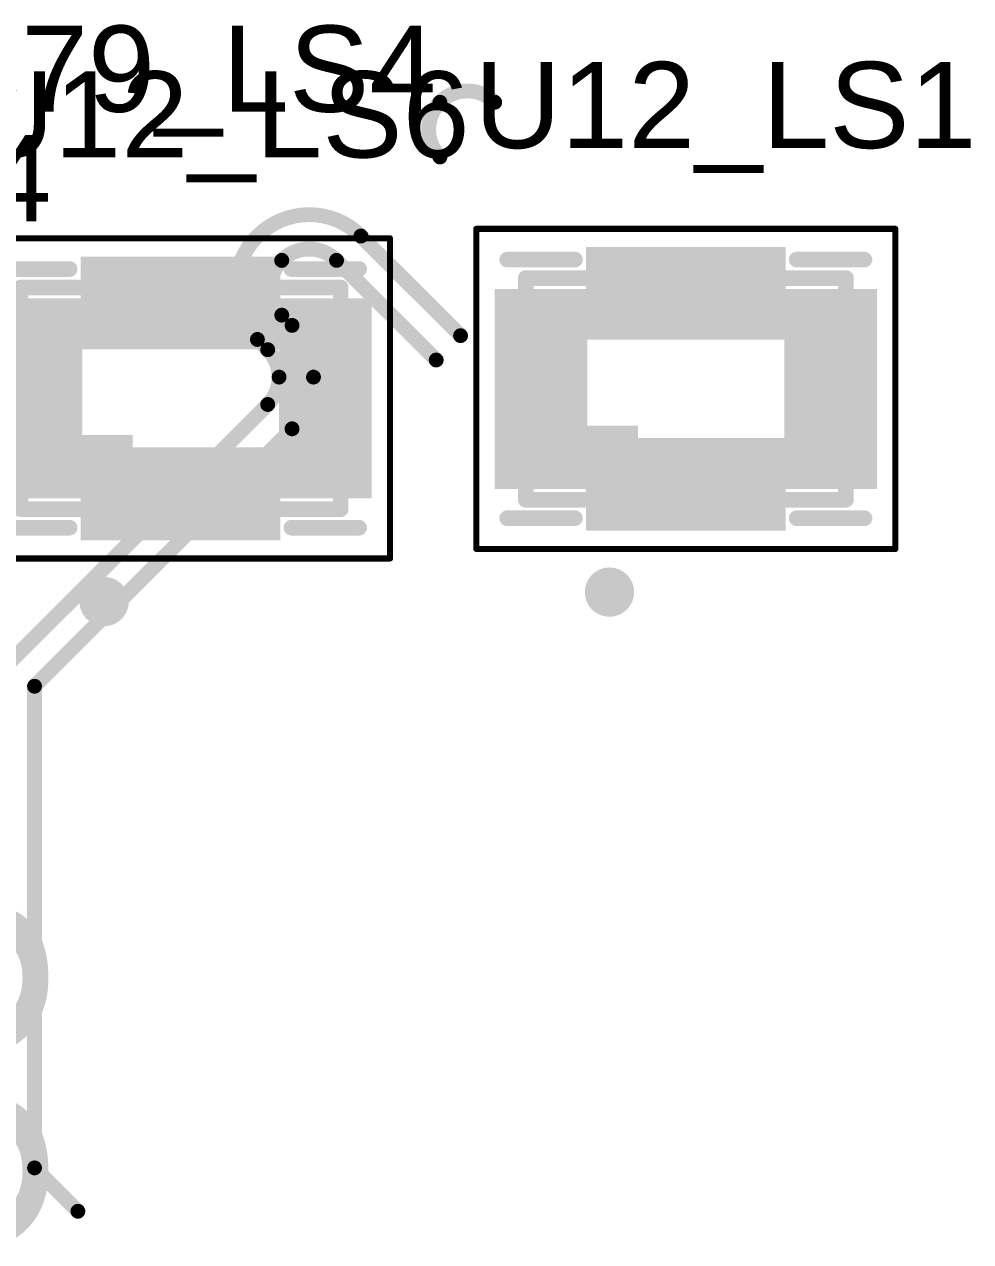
# Model space of a CAD drawing. Header units: inches. Extents: x -1.3 to 11.9, y -6.8 to 4.2.
# Drawn here: x 3.1372 to 3.4396, y 0.1559 to 0.5451 of the extents above; entities that cross this region are included whole.
import ezdxf

# ---------------------------------------------------------------- set-up
doc = ezdxf.new("R2010")
doc.units = ezdxf.units.IN
doc.header["$MEASUREMENT"] = 0
for name, color, linetype in [('14_SIG5', 136, 'Continuous'), ('Bottom Overlay', 54, 'Continuous'), ('Mechanical 13', 56, 'Continuous'), ('POT_INFO', 56, 'Continuous'), ('TOP', 1, 'Continuous'), ('Top Overlay', 2, 'Continuous'), ('Top Paste', 8, 'Continuous'), ('Top Solder', 216, 'Continuous')]:
    doc.layers.add(name, color=color, linetype=linetype)
doc.styles.add('Arial', font='', dxfattribs={"height": 0.2})
doc.styles.get('Arial').set_extended_font_data('Arial')

# ---------------------------------------------------------------- blocks, each defined once
blk = doc.blocks.new('NXP_74AVC4T245GU_115_1')
at = {"layer": 'TOP'}
for points in [[(-0.02795, 0.03543), (-0.02795, 0.05709), (-0.01929, 0.05709), (-0.01929, 0.03543)], [(-0.0122, 0.03543), (-0.0122, 0.05709), (-0.00354, 0.05709), (-0.00354, 0.03543)], [(0.00354, 0.03543), (0.00354, 0.05709), (0.0122, 0.05709), (0.0122, 0.03543)], [(0.01929, 0.03543), (0.01929, 0.05709), (0.02795, 0.05709), (0.02795, 0.03543)], [(-0.04134, 0.02795), (-0.01575, 0.02795), (-0.01575, 0.01929), (-0.04134, 0.01929)], [(0.04134, 0.01929), (0.01969, 0.01929), (0.01969, 0.02795), (0.04134, 0.02795)], [(-0.04134, 0.0122), (-0.01969, 0.0122), (-0.01969, 0.00354), (-0.04134, 0.00354)], [(0.04134, 0.00354), (0.01969, 0.00354), (0.01969, 0.0122), (0.04134, 0.0122)], [(-0.04134, -0.00354), (-0.01969, -0.00354), (-0.01969, -0.0122), (-0.04134, -0.0122)], [(0.04134, -0.0122), (0.01969, -0.0122), (0.01969, -0.00354), (0.04134, -0.00354)], [(-0.04134, -0.01929), (-0.01969, -0.01929), (-0.01969, -0.02795), (-0.04134, -0.02795)], [(0.04134, -0.02795), (0.01969, -0.02795), (0.01969, -0.01929), (0.04134, -0.01929)], [(-0.01929, -0.03543), (-0.01929, -0.05709), (-0.02795, -0.05709), (-0.02795, -0.03543)], [(-0.00354, -0.03543), (-0.00354, -0.05709), (-0.0122, -0.05709), (-0.0122, -0.03543)], [(0.0122, -0.03543), (0.0122, -0.05709), (0.00354, -0.05709), (0.00354, -0.03543)], [(0.02795, -0.03543), (0.02795, -0.05709), (0.01929, -0.05709), (0.01929, -0.03543)]]:
    blk.add_hatch(color=1, dxfattribs=at).paths.add_polyline_path(points)
at = {"layer": 'Top Paste'}
for points in [[(-0.02795, 0.03543), (-0.02795, 0.05709), (-0.01929, 0.05709), (-0.01929, 0.03543)], [(-0.0122, 0.03543), (-0.0122, 0.05709), (-0.00354, 0.05709), (-0.00354, 0.03543)], [(0.00354, 0.03543), (0.00354, 0.05709), (0.0122, 0.05709), (0.0122, 0.03543)], [(0.01929, 0.03543), (0.01929, 0.05709), (0.02795, 0.05709), (0.02795, 0.03543)], [(-0.04134, 0.02795), (-0.01575, 0.02795), (-0.01575, 0.01929), (-0.04134, 0.01929)], [(0.04134, 0.01929), (0.01969, 0.01929), (0.01969, 0.02795), (0.04134, 0.02795)], [(-0.04134, 0.0122), (-0.01969, 0.0122), (-0.01969, 0.00354), (-0.04134, 0.00354)], [(0.04134, 0.00354), (0.01969, 0.00354), (0.01969, 0.0122), (0.04134, 0.0122)], [(-0.04134, -0.00354), (-0.01969, -0.00354), (-0.01969, -0.0122), (-0.04134, -0.0122)], [(0.04134, -0.0122), (0.01969, -0.0122), (0.01969, -0.00354), (0.04134, -0.00354)], [(-0.04134, -0.01929), (-0.01969, -0.01929), (-0.01969, -0.02795), (-0.04134, -0.02795)], [(0.04134, -0.02795), (0.01969, -0.02795), (0.01969, -0.01929), (0.04134, -0.01929)], [(-0.01929, -0.03543), (-0.01929, -0.05709), (-0.02795, -0.05709), (-0.02795, -0.03543)], [(-0.00354, -0.03543), (-0.00354, -0.05709), (-0.0122, -0.05709), (-0.0122, -0.03543)], [(0.0122, -0.03543), (0.0122, -0.05709), (0.00354, -0.05709), (0.00354, -0.03543)], [(0.02795, -0.03543), (0.02795, -0.05709), (0.01929, -0.05709), (0.01929, -0.03543)]]:
    blk.add_hatch(color=8, dxfattribs=at).paths.add_polyline_path(points)
at = {"layer": 'Top Solder'}
for points in [[(-0.03195, 0.03143), (-0.03195, 0.06109), (-0.01529, 0.06109), (-0.01529, 0.03143)], [(-0.0162, 0.03143), (-0.0162, 0.06109), (0.00046, 0.06109), (0.00046, 0.03143)], [(-0.00046, 0.03143), (-0.00046, 0.06109), (0.0162, 0.06109), (0.0162, 0.03143)], [(0.01529, 0.03143), (0.01529, 0.06109), (0.03195, 0.06109), (0.03195, 0.03143)], [(-0.04534, 0.03195), (-0.01175, 0.03195), (-0.01175, 0.01529), (-0.04534, 0.01529)], [(0.04534, 0.01529), (0.01569, 0.01529), (0.01569, 0.03195), (0.04534, 0.03195)], [(-0.04534, 0.0162), (-0.01569, 0.0162), (-0.01569, -0.00046), (-0.04534, -0.00046)], [(0.04534, -0.00046), (0.01569, -0.00046), (0.01569, 0.0162), (0.04534, 0.0162)], [(-0.04534, 0.00046), (-0.01569, 0.00046), (-0.01569, -0.0162), (-0.04534, -0.0162)], [(0.04534, -0.0162), (0.01569, -0.0162), (0.01569, 0.00046), (0.04534, 0.00046)], [(-0.04534, -0.01529), (-0.01569, -0.01529), (-0.01569, -0.03195), (-0.04534, -0.03195)], [(0.04534, -0.03195), (0.01569, -0.03195), (0.01569, -0.01529), (0.04534, -0.01529)], [(-0.01529, -0.03143), (-0.01529, -0.06109), (-0.03195, -0.06109), (-0.03195, -0.03143)], [(0.00046, -0.03143), (0.00046, -0.06109), (-0.0162, -0.06109), (-0.0162, -0.03143)], [(0.0162, -0.03143), (0.0162, -0.06109), (-0.00046, -0.06109), (-0.00046, -0.03143)], [(0.03195, -0.03143), (0.03195, -0.06109), (0.01529, -0.06109), (0.01529, -0.03143)]]:
    blk.add_hatch(color=216, dxfattribs=at).paths.add_polyline_path(points)
at = {"layer": 'Mechanical 13'}
for points in [[(-0.03543, 0.05118, 0.005, 0.005, 0), (0.03543, 0.05118, 0.005, 0.005, 0)], [(-0.03543, 0.05118, 0.005, 0.005, 0), (-0.03543, -0.05118, 0.005, 0.005, 0)], [(0.03543, 0.05118, 0.005, 0.005, 0), (0.03543, -0.05118, 0.005, 0.005, 0)], [(-0.03543, -0.05118, 0.005, 0.005, 0), (0.03543, -0.05118, 0.005, 0.005, 0)]]:
    blk.add_lwpolyline(points, format="xyseb", dxfattribs=at)
for points in [[(-0.03668, 0.05118, 0.0025, 0.0025, 1), (-0.03418, 0.05118, 0.0025, 0.0025, 1)], [(-0.03668, 0.05118, 0.0025, 0.0025, 1), (-0.03418, 0.05118, 0.0025, 0.0025, 1)], [(0.03418, 0.05118, 0.0025, 0.0025, 1), (0.03668, 0.05118, 0.0025, 0.0025, 1)], [(0.03418, 0.05118, 0.0025, 0.0025, 1), (0.03668, 0.05118, 0.0025, 0.0025, 1)], [(-0.03668, -0.05118, 0.0025, 0.0025, 1), (-0.03418, -0.05118, 0.0025, 0.0025, 1)], [(-0.03668, -0.05118, 0.0025, 0.0025, 1), (-0.03418, -0.05118, 0.0025, 0.0025, 1)], [(0.03418, -0.05118, 0.0025, 0.0025, 1), (0.03668, -0.05118, 0.0025, 0.0025, 1)], [(0.03418, -0.05118, 0.0025, 0.0025, 1), (0.03668, -0.05118, 0.0025, 0.0025, 1)]]:
    blk.add_lwpolyline(points, format="xyseb", close=True, dxfattribs=at)
at = {"layer": 'POT_INFO'}
for points in [[(-0.05118, 0.06693, 0.00197, 0.00197, 0), (0.05118, 0.06693, 0.00197, 0.00197, 0)], [(-0.05118, 0.06693, 0.00197, 0.00197, 0), (-0.05118, -0.06693, 0.00197, 0.00197, 0)], [(0.05118, 0.06693, 0.00197, 0.00197, 0), (0.05118, -0.06693, 0.00197, 0.00197, 0)], [(-0.05118, -0.06693, 0.00197, 0.00197, 0), (0.05118, -0.06693, 0.00197, 0.00197, 0)]]:
    blk.add_lwpolyline(points, format="xyseb", dxfattribs=at)
for points in [[(-0.05167, 0.06693, 0.000984, 0.000984, 1), (-0.05069, 0.06693, 0.000984, 0.000984, 1)], [(-0.05167, 0.06693, 0.000984, 0.000984, 1), (-0.05069, 0.06693, 0.000984, 0.000984, 1)], [(0.05069, 0.06693, 0.000984, 0.000984, 1), (0.05167, 0.06693, 0.000984, 0.000984, 1)], [(0.05069, 0.06693, 0.000984, 0.000984, 1), (0.05167, 0.06693, 0.000984, 0.000984, 1)], [(-0.05167, -0.06693, 0.000984, 0.000984, 1), (-0.05069, -0.06693, 0.000984, 0.000984, 1)], [(-0.05167, -0.06693, 0.000984, 0.000984, 1), (-0.05069, -0.06693, 0.000984, 0.000984, 1)], [(0.05069, -0.06693, 0.000984, 0.000984, 1), (0.05167, -0.06693, 0.000984, 0.000984, 1)], [(0.05069, -0.06693, 0.000984, 0.000984, 1), (0.05167, -0.06693, 0.000984, 0.000984, 1)]]:
    blk.add_lwpolyline(points, format="xyseb", close=True, dxfattribs=at)
at = {"layer": 'Top Overlay'}
for points in [[(-0.04134, 0.05709, 0.005, 0.005, 0), (-0.04134, 0.03543, 0.005, 0.005, 0)], [(0.04134, 0.05709, 0.005, 0.005, 0), (0.04134, 0.03543, 0.005, 0.005, 0)], [(-0.04134, -0.03543, 0.005, 0.005, 0), (-0.04134, -0.05709, 0.005, 0.005, 0)], [(0.04134, -0.03543, 0.005, 0.005, 0), (0.04134, -0.05709, 0.005, 0.005, 0)]]:
    blk.add_lwpolyline(points, format="xyseb", dxfattribs=at)
for points in [[(-0.04259, 0.05709, 0.0025, 0.0025, 1), (-0.04009, 0.05709, 0.0025, 0.0025, 1)], [(0.04009, 0.05709, 0.0025, 0.0025, 1), (0.04259, 0.05709, 0.0025, 0.0025, 1)], [(-0.04259, 0.03543, 0.0025, 0.0025, 1), (-0.04009, 0.03543, 0.0025, 0.0025, 1)], [(0.04009, 0.03543, 0.0025, 0.0025, 1), (0.04259, 0.03543, 0.0025, 0.0025, 1)], [(-0.06102, 0.02441, 0.00787, 0.00787, 1), (-0.0689, 0.02441, 0.00787, 0.00787, 1)], [(-0.07087, 0.02441, 0.00394, 0.00394, 1), (-0.06693, 0.02441, 0.00394, 0.00394, 1)], [(-0.06299, 0.02441, 0.00394, 0.00394, 1), (-0.05906, 0.02441, 0.00394, 0.00394, 1)], [(-0.04259, -0.03543, 0.0025, 0.0025, 1), (-0.04009, -0.03543, 0.0025, 0.0025, 1)], [(0.04009, -0.03543, 0.0025, 0.0025, 1), (0.04259, -0.03543, 0.0025, 0.0025, 1)], [(-0.04259, -0.05709, 0.0025, 0.0025, 1), (-0.04009, -0.05709, 0.0025, 0.0025, 1)], [(0.04009, -0.05709, 0.0025, 0.0025, 1), (0.04259, -0.05709, 0.0025, 0.0025, 1)]]:
    blk.add_lwpolyline(points, format="xyseb", close=True, dxfattribs=at)
blk = doc.blocks.new('NXP_74AVC4T245GU_115_3')
at = {"layer": 'TOP'}
for points in [[(-0.02795, 0.03543), (-0.02795, 0.05709), (-0.01929, 0.05709), (-0.01929, 0.03543)], [(-0.0122, 0.03543), (-0.0122, 0.05709), (-0.00354, 0.05709), (-0.00354, 0.03543)], [(0.00354, 0.03543), (0.00354, 0.05709), (0.0122, 0.05709), (0.0122, 0.03543)], [(0.01929, 0.03543), (0.01929, 0.05709), (0.02795, 0.05709), (0.02795, 0.03543)], [(-0.04134, 0.02795), (-0.01575, 0.02795), (-0.01575, 0.01929), (-0.04134, 0.01929)], [(0.04134, 0.01929), (0.01969, 0.01929), (0.01969, 0.02795), (0.04134, 0.02795)], [(-0.04134, 0.0122), (-0.01969, 0.0122), (-0.01969, 0.00354), (-0.04134, 0.00354)], [(0.04134, 0.00354), (0.01969, 0.00354), (0.01969, 0.0122), (0.04134, 0.0122)], [(-0.04134, -0.00354), (-0.01969, -0.00354), (-0.01969, -0.0122), (-0.04134, -0.0122)], [(0.04134, -0.0122), (0.01969, -0.0122), (0.01969, -0.00354), (0.04134, -0.00354)], [(-0.04134, -0.01929), (-0.01969, -0.01929), (-0.01969, -0.02795), (-0.04134, -0.02795)], [(0.04134, -0.02795), (0.01969, -0.02795), (0.01969, -0.01929), (0.04134, -0.01929)], [(-0.01929, -0.03543), (-0.01929, -0.05709), (-0.02795, -0.05709), (-0.02795, -0.03543)], [(-0.00354, -0.03543), (-0.00354, -0.05709), (-0.0122, -0.05709), (-0.0122, -0.03543)], [(0.0122, -0.03543), (0.0122, -0.05709), (0.00354, -0.05709), (0.00354, -0.03543)], [(0.02795, -0.03543), (0.02795, -0.05709), (0.01929, -0.05709), (0.01929, -0.03543)]]:
    blk.add_hatch(color=1, dxfattribs=at).paths.add_polyline_path(points)
at = {"layer": 'Top Paste'}
for points in [[(-0.02795, 0.03543), (-0.02795, 0.05709), (-0.01929, 0.05709), (-0.01929, 0.03543)], [(-0.0122, 0.03543), (-0.0122, 0.05709), (-0.00354, 0.05709), (-0.00354, 0.03543)], [(0.00354, 0.03543), (0.00354, 0.05709), (0.0122, 0.05709), (0.0122, 0.03543)], [(0.01929, 0.03543), (0.01929, 0.05709), (0.02795, 0.05709), (0.02795, 0.03543)], [(-0.04134, 0.02795), (-0.01575, 0.02795), (-0.01575, 0.01929), (-0.04134, 0.01929)], [(0.04134, 0.01929), (0.01969, 0.01929), (0.01969, 0.02795), (0.04134, 0.02795)], [(-0.04134, 0.0122), (-0.01969, 0.0122), (-0.01969, 0.00354), (-0.04134, 0.00354)], [(0.04134, 0.00354), (0.01969, 0.00354), (0.01969, 0.0122), (0.04134, 0.0122)], [(-0.04134, -0.00354), (-0.01969, -0.00354), (-0.01969, -0.0122), (-0.04134, -0.0122)], [(0.04134, -0.0122), (0.01969, -0.0122), (0.01969, -0.00354), (0.04134, -0.00354)], [(-0.04134, -0.01929), (-0.01969, -0.01929), (-0.01969, -0.02795), (-0.04134, -0.02795)], [(0.04134, -0.02795), (0.01969, -0.02795), (0.01969, -0.01929), (0.04134, -0.01929)], [(-0.01929, -0.03543), (-0.01929, -0.05709), (-0.02795, -0.05709), (-0.02795, -0.03543)], [(-0.00354, -0.03543), (-0.00354, -0.05709), (-0.0122, -0.05709), (-0.0122, -0.03543)], [(0.0122, -0.03543), (0.0122, -0.05709), (0.00354, -0.05709), (0.00354, -0.03543)], [(0.02795, -0.03543), (0.02795, -0.05709), (0.01929, -0.05709), (0.01929, -0.03543)]]:
    blk.add_hatch(color=8, dxfattribs=at).paths.add_polyline_path(points)
at = {"layer": 'Top Solder'}
for points in [[(-0.03195, 0.03143), (-0.03195, 0.06109), (-0.01529, 0.06109), (-0.01529, 0.03143)], [(-0.0162, 0.03143), (-0.0162, 0.06109), (0.00046, 0.06109), (0.00046, 0.03143)], [(-0.00046, 0.03143), (-0.00046, 0.06109), (0.0162, 0.06109), (0.0162, 0.03143)], [(0.01529, 0.03143), (0.01529, 0.06109), (0.03195, 0.06109), (0.03195, 0.03143)], [(-0.04534, 0.03195), (-0.01175, 0.03195), (-0.01175, 0.01529), (-0.04534, 0.01529)], [(0.04534, 0.01529), (0.01569, 0.01529), (0.01569, 0.03195), (0.04534, 0.03195)], [(-0.04534, 0.0162), (-0.01569, 0.0162), (-0.01569, -0.00046), (-0.04534, -0.00046)], [(0.04534, -0.00046), (0.01569, -0.00046), (0.01569, 0.0162), (0.04534, 0.0162)], [(-0.04534, 0.00046), (-0.01569, 0.00046), (-0.01569, -0.0162), (-0.04534, -0.0162)], [(0.04534, -0.0162), (0.01569, -0.0162), (0.01569, 0.00046), (0.04534, 0.00046)], [(-0.04534, -0.01529), (-0.01569, -0.01529), (-0.01569, -0.03195), (-0.04534, -0.03195)], [(0.04534, -0.03195), (0.01569, -0.03195), (0.01569, -0.01529), (0.04534, -0.01529)], [(-0.01529, -0.03143), (-0.01529, -0.06109), (-0.03195, -0.06109), (-0.03195, -0.03143)], [(0.00046, -0.03143), (0.00046, -0.06109), (-0.0162, -0.06109), (-0.0162, -0.03143)], [(0.0162, -0.03143), (0.0162, -0.06109), (-0.00046, -0.06109), (-0.00046, -0.03143)], [(0.03195, -0.03143), (0.03195, -0.06109), (0.01529, -0.06109), (0.01529, -0.03143)]]:
    blk.add_hatch(color=216, dxfattribs=at).paths.add_polyline_path(points)
at = {"layer": 'Mechanical 13'}
for points in [[(-0.03543, 0.05118, 0.005, 0.005, 0), (0.03543, 0.05118, 0.005, 0.005, 0)], [(-0.03543, 0.05118, 0.005, 0.005, 0), (-0.03543, -0.05118, 0.005, 0.005, 0)], [(0.03543, 0.05118, 0.005, 0.005, 0), (0.03543, -0.05118, 0.005, 0.005, 0)], [(-0.03543, -0.05118, 0.005, 0.005, 0), (0.03543, -0.05118, 0.005, 0.005, 0)]]:
    blk.add_lwpolyline(points, format="xyseb", dxfattribs=at)
for points in [[(-0.03668, 0.05118, 0.0025, 0.0025, 1), (-0.03418, 0.05118, 0.0025, 0.0025, 1)], [(-0.03668, 0.05118, 0.0025, 0.0025, 1), (-0.03418, 0.05118, 0.0025, 0.0025, 1)], [(0.03418, 0.05118, 0.0025, 0.0025, 1), (0.03668, 0.05118, 0.0025, 0.0025, 1)], [(0.03418, 0.05118, 0.0025, 0.0025, 1), (0.03668, 0.05118, 0.0025, 0.0025, 1)], [(-0.03668, -0.05118, 0.0025, 0.0025, 1), (-0.03418, -0.05118, 0.0025, 0.0025, 1)], [(-0.03668, -0.05118, 0.0025, 0.0025, 1), (-0.03418, -0.05118, 0.0025, 0.0025, 1)], [(0.03418, -0.05118, 0.0025, 0.0025, 1), (0.03668, -0.05118, 0.0025, 0.0025, 1)], [(0.03418, -0.05118, 0.0025, 0.0025, 1), (0.03668, -0.05118, 0.0025, 0.0025, 1)]]:
    blk.add_lwpolyline(points, format="xyseb", close=True, dxfattribs=at)
at = {"layer": 'POT_INFO'}
for points in [[(-0.05118, 0.06693, 0.00197, 0.00197, 0), (0.05118, 0.06693, 0.00197, 0.00197, 0)], [(-0.05118, 0.06693, 0.00197, 0.00197, 0), (-0.05118, -0.06693, 0.00197, 0.00197, 0)], [(0.05118, 0.06693, 0.00197, 0.00197, 0), (0.05118, -0.06693, 0.00197, 0.00197, 0)], [(-0.05118, -0.06693, 0.00197, 0.00197, 0), (0.05118, -0.06693, 0.00197, 0.00197, 0)]]:
    blk.add_lwpolyline(points, format="xyseb", dxfattribs=at)
for points in [[(-0.05167, 0.06693, 0.000984, 0.000984, 1), (-0.05069, 0.06693, 0.000984, 0.000984, 1)], [(-0.05167, 0.06693, 0.000984, 0.000984, 1), (-0.05069, 0.06693, 0.000984, 0.000984, 1)], [(0.05069, 0.06693, 0.000984, 0.000984, 1), (0.05167, 0.06693, 0.000984, 0.000984, 1)], [(0.05069, 0.06693, 0.000984, 0.000984, 1), (0.05167, 0.06693, 0.000984, 0.000984, 1)], [(-0.05167, -0.06693, 0.000984, 0.000984, 1), (-0.05069, -0.06693, 0.000984, 0.000984, 1)], [(-0.05167, -0.06693, 0.000984, 0.000984, 1), (-0.05069, -0.06693, 0.000984, 0.000984, 1)], [(0.05069, -0.06693, 0.000984, 0.000984, 1), (0.05167, -0.06693, 0.000984, 0.000984, 1)], [(0.05069, -0.06693, 0.000984, 0.000984, 1), (0.05167, -0.06693, 0.000984, 0.000984, 1)]]:
    blk.add_lwpolyline(points, format="xyseb", close=True, dxfattribs=at)
at = {"layer": 'Top Overlay'}
for points in [[(-0.04134, 0.05709, 0.005, 0.005, 0), (-0.04134, 0.03543, 0.005, 0.005, 0)], [(0.04134, 0.05709, 0.005, 0.005, 0), (0.04134, 0.03543, 0.005, 0.005, 0)], [(-0.04134, -0.03543, 0.005, 0.005, 0), (-0.04134, -0.05709, 0.005, 0.005, 0)], [(0.04134, -0.03543, 0.005, 0.005, 0), (0.04134, -0.05709, 0.005, 0.005, 0)]]:
    blk.add_lwpolyline(points, format="xyseb", dxfattribs=at)
for points in [[(-0.04259, 0.05709, 0.0025, 0.0025, 1), (-0.04009, 0.05709, 0.0025, 0.0025, 1)], [(0.04009, 0.05709, 0.0025, 0.0025, 1), (0.04259, 0.05709, 0.0025, 0.0025, 1)], [(-0.04259, 0.03543, 0.0025, 0.0025, 1), (-0.04009, 0.03543, 0.0025, 0.0025, 1)], [(0.04009, 0.03543, 0.0025, 0.0025, 1), (0.04259, 0.03543, 0.0025, 0.0025, 1)], [(-0.06102, 0.02441, 0.00787, 0.00787, 1), (-0.0689, 0.02441, 0.00787, 0.00787, 1)], [(-0.07087, 0.02441, 0.00394, 0.00394, 1), (-0.06693, 0.02441, 0.00394, 0.00394, 1)], [(-0.06299, 0.02441, 0.00394, 0.00394, 1), (-0.05906, 0.02441, 0.00394, 0.00394, 1)], [(-0.04259, -0.03543, 0.0025, 0.0025, 1), (-0.04009, -0.03543, 0.0025, 0.0025, 1)], [(0.04009, -0.03543, 0.0025, 0.0025, 1), (0.04259, -0.03543, 0.0025, 0.0025, 1)], [(-0.04259, -0.05709, 0.0025, 0.0025, 1), (-0.04009, -0.05709, 0.0025, 0.0025, 1)], [(0.04009, -0.05709, 0.0025, 0.0025, 1), (0.04259, -0.05709, 0.0025, 0.0025, 1)]]:
    blk.add_lwpolyline(points, format="xyseb", close=True, dxfattribs=at)
blk = doc.blocks.new('PCIE_8LANE_EDGE_316')
at = {"layer": 'Bottom Overlay', "style": 'Arial', "text_generation_flag": 2}
blk.add_text('A32', height=0.07874, rotation=270, dxfattribs=at).set_placement((0.28502, 0.00002))

msp = doc.modelspace()

# ---------------------------------------------------------------- linework, layer by layer
at = {"layer": '14_SIG5'}
for points in [[(3.27005, 0.52018, 0.00475, 0.00475, -0.414214), (3.28755, 0.52018, 0.00475, 0.00475, 0)], [(3.27005, 0.50268, 0.00475, 0.00475, -0.413561), (3.27003, 0.52016, 0.00475, 0.00475, 0)], [(3.21171, 0.44435, 0.00475, 0.00475, -1), (3.24477, 0.4774, 0.00475, 0.00475, 0)], [(3.24477, 0.4774, 0.00475, 0.00475, 0), (3.27663, 0.44555, 0.00475, 0.00475, 0)], [(3.21949, 0.46963, 0.00475, 0.00475, -0.414214), (3.23699, 0.46963, 0.00475, 0.00475, 0)], [(3.21949, 0.45212, 0.00475, 0.00475, -0.413561), (3.21947, 0.46961, 0.00475, 0.00475, 0)], [(3.23699, 0.46963, 0.00475, 0.00475, 0), (3.26885, 0.43777, 0.00475, 0.00475, 0)], [(3.21949, 0.45212, 0.00475, 0.00475, 0), (3.22278, 0.44884, 0.00475, 0.00475, 0)], [(3.22278, 0.44884, 0.00475, 0.00475, -0.198912), (3.22962, 0.43231, 0.00475, 0.00475, 0)], [(3.21171, 0.44435, 0.00475, 0.00475, 0), (3.215, 0.44106, 0.00475, 0.00475, 0)], [(3.215, 0.44106, 0.00475, 0.00475, -0.198912), (3.21862, 0.43231, 0.00475, 0.00475, 0)], [(3.21862, 0.43231, 0.00475, 0.00475, -0.198912), (3.215, 0.42356, 0.00475, 0.00475, 0)], [(3.22962, 0.43231, 0.00475, 0.00475, -0.198912), (3.22278, 0.41578, 0.00475, 0.00475, 0)], [(3.12948, 0.33803, 0.00475, 0.00475, 0), (3.215, 0.42356, 0.00475, 0.00475, 0)], [(3.14048, 0.33348, 0.00475, 0.00475, 0), (3.22278, 0.41578, 0.00475, 0.00475, 0)], [(3.14048, 0.1795, 0.00475, 0.00475, 0), (3.14048, 0.33348, 0.00475, 0.00475, 0)], [(3.14048, 0.1795, 0.00475, 0.00475, 0), (3.15434, 0.16564, 0.00475, 0.00475, 0)]]:
    msp.add_lwpolyline(points, format="xyseb", dxfattribs=at)
for points in [[(3.26884, 0.52016, 0.00237, 0.00237, 1), (3.27122, 0.52016, 0.00237, 0.00237, 1)], [(3.26886, 0.52018, 0.00237, 0.00237, 1), (3.27123, 0.52018, 0.00237, 0.00237, 1)], [(3.28636, 0.52018, 0.00237, 0.00237, 1), (3.28874, 0.52018, 0.00237, 0.00237, 1)], [(3.26886, 0.50268, 0.00237, 0.00237, 1), (3.27123, 0.50268, 0.00237, 0.00237, 1)], [(3.24358, 0.4774, 0.00237, 0.00237, 1), (3.24596, 0.4774, 0.00237, 0.00237, 1)], [(3.24358, 0.4774, 0.00237, 0.00237, 1), (3.24596, 0.4774, 0.00237, 0.00237, 1)], [(3.21828, 0.46961, 0.00237, 0.00237, 1), (3.22066, 0.46961, 0.00237, 0.00237, 1)], [(3.2183, 0.46963, 0.00237, 0.00237, 1), (3.22068, 0.46963, 0.00237, 0.00237, 1)], [(3.2358, 0.46963, 0.00237, 0.00237, 1), (3.23818, 0.46963, 0.00237, 0.00237, 1)], [(3.2358, 0.46963, 0.00237, 0.00237, 1), (3.23818, 0.46963, 0.00237, 0.00237, 1)], [(3.2183, 0.45212, 0.00237, 0.00237, 1), (3.22068, 0.45212, 0.00237, 0.00237, 1)], [(3.2183, 0.45212, 0.00237, 0.00237, 1), (3.22068, 0.45212, 0.00237, 0.00237, 1)], [(3.22159, 0.44884, 0.00237, 0.00237, 1), (3.22397, 0.44884, 0.00237, 0.00237, 1)], [(3.22159, 0.44884, 0.00237, 0.00237, 1), (3.22397, 0.44884, 0.00237, 0.00237, 1)], [(3.27544, 0.44555, 0.00237, 0.00237, 1), (3.27781, 0.44555, 0.00237, 0.00237, 1)], [(3.21052, 0.44435, 0.00237, 0.00237, 1), (3.2129, 0.44435, 0.00237, 0.00237, 1)], [(3.21052, 0.44435, 0.00237, 0.00237, 1), (3.2129, 0.44435, 0.00237, 0.00237, 1)], [(3.21381, 0.44106, 0.00237, 0.00237, 1), (3.21619, 0.44106, 0.00237, 0.00237, 1)], [(3.21381, 0.44106, 0.00237, 0.00237, 1), (3.21619, 0.44106, 0.00237, 0.00237, 1)], [(3.26766, 0.43777, 0.00237, 0.00237, 1), (3.27003, 0.43777, 0.00237, 0.00237, 1)], [(3.21744, 0.43231, 0.00237, 0.00237, 1), (3.21981, 0.43231, 0.00237, 0.00237, 1)], [(3.21744, 0.43231, 0.00237, 0.00237, 1), (3.21981, 0.43231, 0.00237, 0.00237, 1)], [(3.22844, 0.43231, 0.00237, 0.00237, 1), (3.23081, 0.43231, 0.00237, 0.00237, 1)], [(3.22844, 0.43231, 0.00237, 0.00237, 1), (3.23081, 0.43231, 0.00237, 0.00237, 1)], [(3.21381, 0.42356, 0.00237, 0.00237, 1), (3.21619, 0.42356, 0.00237, 0.00237, 1)], [(3.21381, 0.42356, 0.00237, 0.00237, 1), (3.21619, 0.42356, 0.00237, 0.00237, 1)], [(3.22159, 0.41578, 0.00237, 0.00237, 1), (3.22397, 0.41578, 0.00237, 0.00237, 1)], [(3.22159, 0.41578, 0.00237, 0.00237, 1), (3.22397, 0.41578, 0.00237, 0.00237, 1)], [(3.13929, 0.33348, 0.00237, 0.00237, 1), (3.14166, 0.33348, 0.00237, 0.00237, 1)], [(3.13929, 0.33348, 0.00237, 0.00237, 1), (3.14166, 0.33348, 0.00237, 0.00237, 1)], [(3.13929, 0.1795, 0.00237, 0.00237, 1), (3.14166, 0.1795, 0.00237, 0.00237, 1)], [(3.13929, 0.1795, 0.00237, 0.00237, 1), (3.14166, 0.1795, 0.00237, 0.00237, 1)], [(3.15315, 0.16564, 0.00237, 0.00237, 1), (3.15552, 0.16564, 0.00237, 0.00237, 1)]]:
    msp.add_lwpolyline(points, format="xyseb", close=True, dxfattribs=at)

# ---------------------------------------------------------------- block references
at = {"rotation": 90}
for name, p in [('NXP_74AVC4T245GU_115_3', (3.34862, 0.42854)), ('NXP_74AVC4T245GU_115_1', (3.18713, 0.42551))]:
    msp.add_blockref(name, p, dxfattribs=at)
msp.add_blockref('PCIE_8LANE_EDGE_316', (2.77998, 0.07498))

# ---------------------------------------------------------------- texts
at = {"layer": 'Top Overlay', "style": 'Arial'}
for s, p in [('C79_LS4', (3.10836, 0.51712)), ('U12_LS1', (3.281, 0.50552)), ('U12_LS6', (3.119, 0.50252)), ('U12_LS4', (2.98537, 0.48212))]:
    msp.add_text(s, height=0.027559, dxfattribs=at).set_placement(p)

doc.saveas('drawing.dxf')
